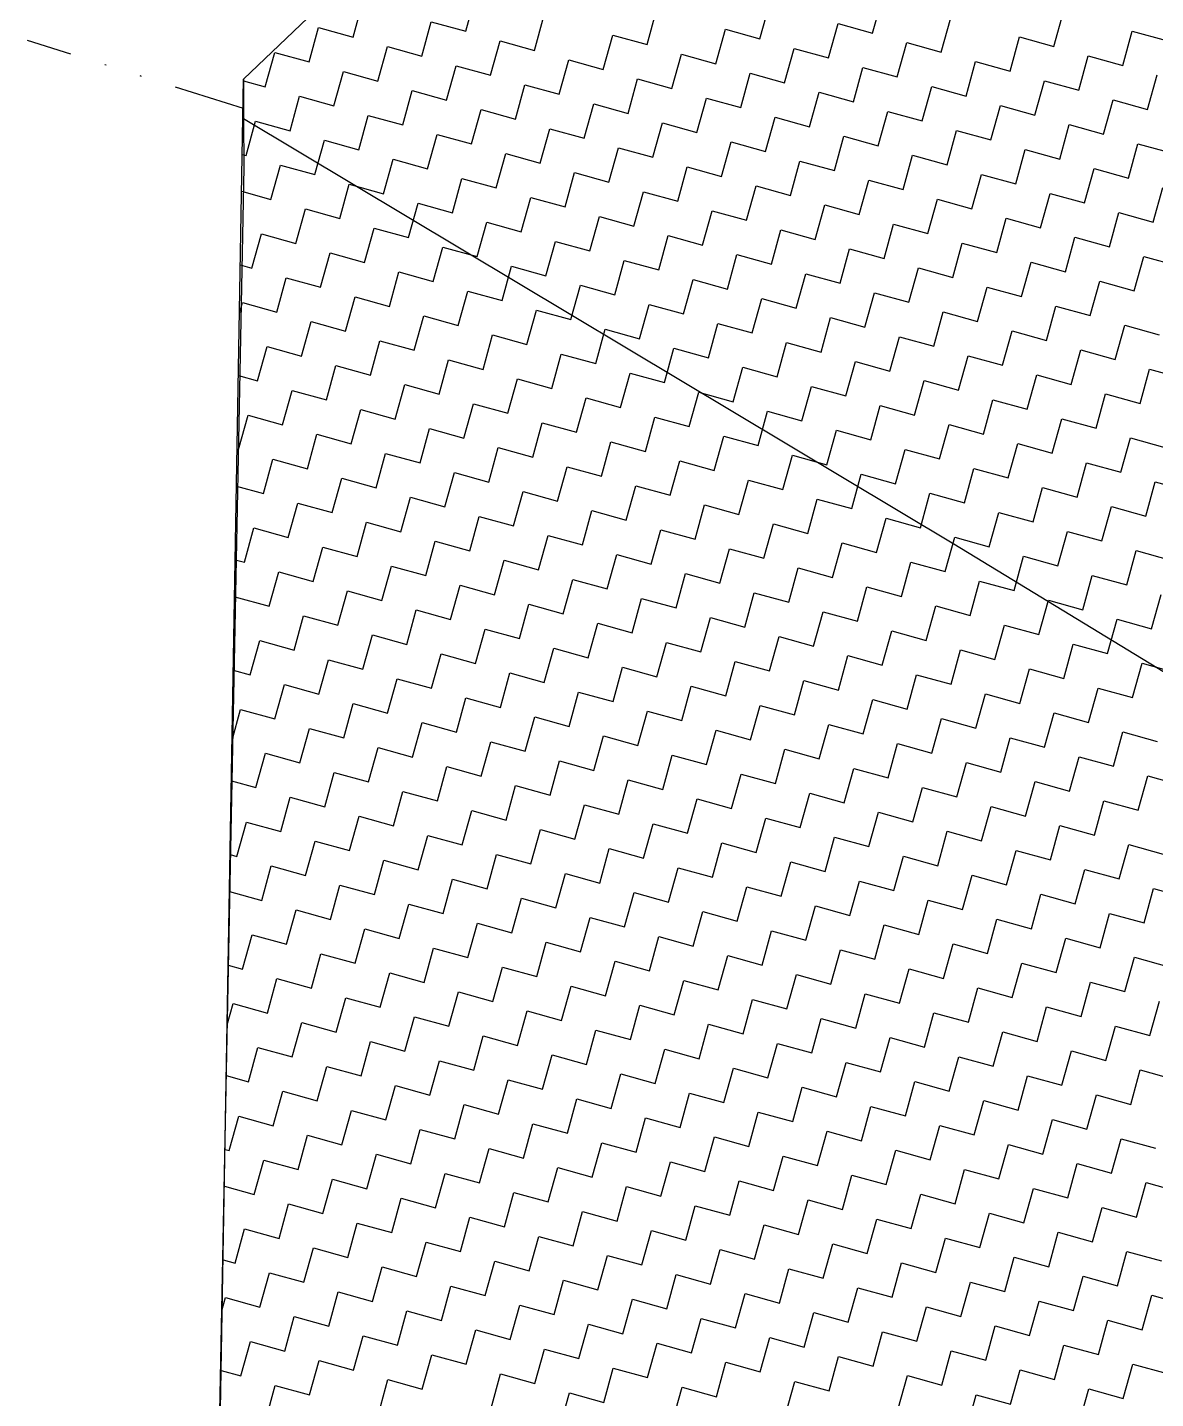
# Model space of a CAD drawing. Header units: metres. Extents: x 291974 to 293244, y 2020596 to 2023640.
# Drawn here: x 292456.3 to 292535.4, y 2022682 to 2022778.2 of the extents above; entities that cross this region are included whole.
import ezdxf

# ---------------------------------------------------------------- set-up
doc = ezdxf.new("R2010")
doc.units = ezdxf.units.M
doc.header["$MEASUREMENT"] = 0
doc.linetypes.add('DIVIDE', pattern=[1.25, 0.5, -0.25, 0, -0.25, 0, -0.25])
for name, color, linetype in [('POLY_HATCH', 12, 'Continuous'), ('POLY_PARCEL', 6, 'Continuous'), ('V_BOUND_LINE', 7, 'Continuous'), ('V_DIVIDE_LINE', 7, 'DIVIDE')]:
    doc.layers.add(name, color=color, linetype=linetype)

msp = doc.modelspace()

# ---------------------------------------------------------------- linework, layer by layer
at = {"layer": 'POLY_HATCH'}
for p, q in [((292471.497, 2022774.546), (292505.149, 2022806.786)), ((292467.554, 2022545.899), (292471.497, 2022774.546))]:
    msp.add_line(p, q, dxfattribs=at)
at = {"layer": 'POLY_HATCH', "linetype": 'Continuous'}
for p, q in [((292479.177, 2022777.505), (292479.845, 2022779.915)), ((292487.077, 2022777.91), (292487.745, 2022780.32)), ((292499.797, 2022776.977), (292500.466, 2022779.388)), ((292507.697, 2022777.382), (292508.366, 2022779.793)), ((292515.597, 2022777.787), (292516.266, 2022780.198)), ((292483.998, 2022776.168), (292484.666, 2022778.578)), ((292484.666, 2022778.578), (292487.077, 2022777.91)), ((292491.898, 2022776.573), (292492.566, 2022778.983)), ((292512.518, 2022776.045), (292513.187, 2022778.456)), ((292513.187, 2022778.456), (292515.597, 2022777.787)), ((292520.418, 2022776.45), (292521.087, 2022778.861)), ((292528.318, 2022776.855), (292528.987, 2022779.265)), ((292476.098, 2022775.763), (292476.766, 2022778.173)), ((292476.766, 2022778.173), (292479.177, 2022777.505)), ((292496.718, 2022775.236), (292497.387, 2022777.646)), ((292497.387, 2022777.646), (292499.797, 2022776.977)), ((292504.618, 2022775.64), (292505.287, 2022778.051)), ((292505.287, 2022778.051), (292507.697, 2022777.382)), ((292525.239, 2022775.113), (292525.908, 2022777.523)), ((292525.908, 2022777.523), (292528.318, 2022776.855)), ((292533.139, 2022775.518), (292533.808, 2022777.928)), ((292533.808, 2022777.928), (292536.218, 2022777.26)), ((292480.919, 2022774.426), (292481.587, 2022776.836)), ((292481.587, 2022776.836), (292483.998, 2022776.168)), ((292488.819, 2022774.831), (292489.487, 2022777.241)), ((292489.487, 2022777.241), (292491.898, 2022776.573)), ((292509.439, 2022774.303), (292510.108, 2022776.714)), ((292510.108, 2022776.714), (292512.518, 2022776.045)), ((292517.339, 2022774.708), (292518.008, 2022777.119)), ((292518.008, 2022777.119), (292520.418, 2022776.45)), ((292473.019, 2022774.021), (292473.687, 2022776.432)), ((292473.687, 2022776.432), (292476.098, 2022775.763)), ((292493.639, 2022773.494), (292494.308, 2022775.904)), ((292494.308, 2022775.904), (292496.718, 2022775.236)), ((292501.539, 2022773.898), (292502.208, 2022776.309)), ((292502.208, 2022776.309), (292504.618, 2022775.64)), ((292522.16, 2022773.371), (292522.829, 2022775.782)), ((292522.829, 2022775.782), (292525.239, 2022775.113)), ((292530.06, 2022773.776), (292530.729, 2022776.186)), ((292530.729, 2022776.186), (292533.139, 2022775.518)), ((292477.84, 2022772.684), (292478.508, 2022775.094)), ((292478.508, 2022775.094), (292480.919, 2022774.426)), ((292485.74, 2022773.089), (292486.408, 2022775.499)), ((292486.408, 2022775.499), (292488.819, 2022774.831)), ((292498.46, 2022772.157), (292499.129, 2022774.567)), ((292499.129, 2022774.567), (292501.539, 2022773.898)), ((292506.36, 2022772.561), (292507.029, 2022774.972)), ((292507.029, 2022774.972), (292509.439, 2022774.303)), ((292514.26, 2022772.966), (292514.929, 2022775.377)), ((292514.929, 2022775.377), (292517.339, 2022774.708)), ((292534.881, 2022772.439), (292535.55, 2022774.849)), ((292471.496, 2022774.443), (292473.019, 2022774.021)), ((292482.661, 2022771.347), (292483.329, 2022773.757)), ((292483.329, 2022773.757), (292485.74, 2022773.089)), ((292490.56, 2022771.752), (292491.229, 2022774.162)), ((292491.229, 2022774.162), (292493.639, 2022773.494)), ((292511.181, 2022771.224), (292511.85, 2022773.635)), ((292511.85, 2022773.635), (292514.26, 2022772.966)), ((292519.081, 2022771.629), (292519.75, 2022774.04)), ((292519.75, 2022774.04), (292522.16, 2022773.371)), ((292526.981, 2022772.034), (292527.65, 2022774.444)), ((292527.65, 2022774.444), (292530.06, 2022773.776)), ((292474.761, 2022770.942), (292475.429, 2022773.353)), ((292475.429, 2022773.353), (292477.84, 2022772.684)), ((292495.381, 2022770.415), (292496.05, 2022772.825)), ((292496.05, 2022772.825), (292498.46, 2022772.157)), ((292503.281, 2022770.819), (292503.95, 2022773.23)), ((292503.95, 2022773.23), (292506.36, 2022772.561)), ((292523.902, 2022770.292), (292524.571, 2022772.703)), ((292524.571, 2022772.703), (292526.981, 2022772.034)), ((292531.802, 2022770.697), (292532.471, 2022773.107)), ((292532.471, 2022773.107), (292534.881, 2022772.439)), ((292479.582, 2022769.605), (292480.25, 2022772.015)), ((292480.25, 2022772.015), (292482.661, 2022771.347)), ((292487.481, 2022770.01), (292488.15, 2022772.42)), ((292488.15, 2022772.42), (292490.56, 2022771.752)), ((292508.102, 2022769.482), (292508.771, 2022771.893)), ((292508.771, 2022771.893), (292511.181, 2022771.224)), ((292516.002, 2022769.887), (292516.671, 2022772.298)), ((292516.671, 2022772.298), (292519.081, 2022771.629)), ((292471.682, 2022769.2), (292472.35, 2022771.611)), ((292472.35, 2022771.611), (292474.761, 2022770.942)), ((292492.302, 2022768.673), (292492.971, 2022771.083)), ((292492.971, 2022771.083), (292495.381, 2022770.415)), ((292500.202, 2022769.078), (292500.871, 2022771.488)), ((292500.871, 2022771.488), (292503.281, 2022770.819)), ((292520.823, 2022768.55), (292521.492, 2022770.961)), ((292521.492, 2022770.961), (292523.902, 2022770.292)), ((292528.723, 2022768.955), (292529.392, 2022771.365)), ((292529.392, 2022771.365), (292531.802, 2022770.697)), ((292476.503, 2022767.863), (292477.171, 2022770.274)), ((292477.171, 2022770.274), (292479.582, 2022769.605)), ((292484.402, 2022768.268), (292485.071, 2022770.678)), ((292485.071, 2022770.678), (292487.481, 2022770.01)), ((292505.023, 2022767.74), (292505.692, 2022770.151)), ((292505.692, 2022770.151), (292508.102, 2022769.482)), ((292512.923, 2022768.145), (292513.592, 2022770.556)), ((292513.592, 2022770.556), (292516.002, 2022769.887)), ((292533.544, 2022767.618), (292534.212, 2022770.028)), ((292534.212, 2022770.028), (292536.623, 2022769.36)), ((292471.407, 2022769.276), (292471.682, 2022769.2)), ((292481.323, 2022766.526), (292481.992, 2022768.936)), ((292481.992, 2022768.936), (292484.402, 2022768.268)), ((292489.223, 2022766.931), (292489.892, 2022769.341)), ((292489.892, 2022769.341), (292492.302, 2022768.673)), ((292497.123, 2022767.336), (292497.792, 2022769.746)), ((292497.792, 2022769.746), (292500.202, 2022769.078)), ((292509.844, 2022766.403), (292510.513, 2022768.814)), ((292510.513, 2022768.814), (292512.923, 2022768.145)), ((292517.744, 2022766.808), (292518.413, 2022769.219)), ((292518.413, 2022769.219), (292520.823, 2022768.55)), ((292525.644, 2022767.213), (292526.313, 2022769.624)), ((292526.313, 2022769.624), (292528.723, 2022768.955)), ((292473.424, 2022766.121), (292474.092, 2022768.532)), ((292474.092, 2022768.532), (292476.503, 2022767.863)), ((292494.044, 2022765.594), (292494.713, 2022768.004)), ((292494.713, 2022768.004), (292497.123, 2022767.336)), ((292501.944, 2022765.999), (292502.613, 2022768.409)), ((292502.613, 2022768.409), (292505.023, 2022767.74)), ((292522.565, 2022765.471), (292523.234, 2022767.882)), ((292523.234, 2022767.882), (292525.644, 2022767.213)), ((292530.465, 2022765.876), (292531.133, 2022768.286)), ((292531.133, 2022768.286), (292533.544, 2022767.618)), ((292478.244, 2022764.784), (292478.913, 2022767.195)), ((292478.913, 2022767.195), (292481.323, 2022766.526)), ((292486.144, 2022765.189), (292486.813, 2022767.599)), ((292486.813, 2022767.599), (292489.223, 2022766.931)), ((292506.765, 2022764.661), (292507.434, 2022767.072)), ((292507.434, 2022767.072), (292509.844, 2022766.403)), ((292514.665, 2022765.066), (292515.334, 2022767.477)), ((292515.334, 2022767.477), (292517.744, 2022766.808)), ((292535.286, 2022764.539), (292535.954, 2022766.949)), ((292471.362, 2022766.693), (292473.424, 2022766.121)), ((292490.965, 2022763.852), (292491.634, 2022766.262)), ((292491.634, 2022766.262), (292494.044, 2022765.594)), ((292498.865, 2022764.257), (292499.534, 2022766.667)), ((292499.534, 2022766.667), (292501.944, 2022765.999)), ((292519.486, 2022763.729), (292520.155, 2022766.14)), ((292520.155, 2022766.14), (292522.565, 2022765.471)), ((292527.386, 2022764.134), (292528.054, 2022766.545)), ((292528.054, 2022766.545), (292530.465, 2022765.876)), ((292475.165, 2022763.042), (292475.834, 2022765.453)), ((292475.834, 2022765.453), (292478.244, 2022764.784)), ((292483.065, 2022763.447), (292483.734, 2022765.857)), ((292483.734, 2022765.857), (292486.144, 2022765.189)), ((292503.686, 2022762.92), (292504.355, 2022765.33)), ((292504.355, 2022765.33), (292506.765, 2022764.661)), ((292511.586, 2022763.324), (292512.255, 2022765.735)), ((292512.255, 2022765.735), (292514.665, 2022765.066)), ((292532.207, 2022762.797), (292532.875, 2022765.207)), ((292532.875, 2022765.207), (292535.286, 2022764.539)), ((292479.986, 2022761.705), (292480.655, 2022764.116)), ((292480.655, 2022764.116), (292483.065, 2022763.447)), ((292487.886, 2022762.11), (292488.555, 2022764.52)), ((292488.555, 2022764.52), (292490.965, 2022763.852)), ((292495.786, 2022762.515), (292496.455, 2022764.925)), ((292496.455, 2022764.925), (292498.865, 2022764.257)), ((292508.507, 2022761.582), (292509.176, 2022763.993)), ((292509.176, 2022763.993), (292511.586, 2022763.324)), ((292516.407, 2022761.987), (292517.076, 2022764.398)), ((292517.076, 2022764.398), (292519.486, 2022763.729)), ((292524.307, 2022762.392), (292524.975, 2022764.803)), ((292524.975, 2022764.803), (292527.386, 2022764.134)), ((292472.086, 2022761.3), (292472.755, 2022763.711)), ((292472.755, 2022763.711), (292475.165, 2022763.042)), ((292492.707, 2022760.773), (292493.376, 2022763.183)), ((292493.376, 2022763.183), (292495.786, 2022762.515)), ((292500.607, 2022761.178), (292501.276, 2022763.588)), ((292501.276, 2022763.588), (292503.686, 2022762.92)), ((292521.228, 2022760.65), (292521.896, 2022763.061)), ((292521.896, 2022763.061), (292524.307, 2022762.392)), ((292529.128, 2022761.055), (292529.796, 2022763.466)), ((292529.796, 2022763.466), (292532.207, 2022762.797)), ((292476.907, 2022759.963), (292477.576, 2022762.374)), ((292477.576, 2022762.374), (292479.986, 2022761.705)), ((292484.807, 2022760.368), (292485.476, 2022762.778)), ((292485.476, 2022762.778), (292487.886, 2022762.11)), ((292505.428, 2022759.841), (292506.097, 2022762.251)), ((292506.097, 2022762.251), (292508.507, 2022761.582)), ((292513.328, 2022760.245), (292513.997, 2022762.656)), ((292513.997, 2022762.656), (292516.407, 2022761.987)), ((292533.949, 2022759.718), (292534.617, 2022762.128)), ((292534.617, 2022762.128), (292537.028, 2022761.46)), ((292471.273, 2022761.526), (292472.086, 2022761.3)), ((292489.628, 2022759.031), (292490.297, 2022761.441)), ((292490.297, 2022761.441), (292492.707, 2022760.773)), ((292497.528, 2022759.436), (292498.197, 2022761.846)), ((292498.197, 2022761.846), (292500.607, 2022761.178)), ((292518.149, 2022758.908), (292518.817, 2022761.319)), ((292518.817, 2022761.319), (292521.228, 2022760.65)), ((292526.049, 2022759.313), (292526.717, 2022761.724)), ((292526.717, 2022761.724), (292529.128, 2022761.055)), ((292473.828, 2022758.221), (292474.497, 2022760.632)), ((292474.497, 2022760.632), (292476.907, 2022759.963)), ((292481.728, 2022758.626), (292482.397, 2022761.037)), ((292482.397, 2022761.037), (292484.807, 2022760.368)), ((292502.349, 2022758.099), (292503.018, 2022760.509)), ((292503.018, 2022760.509), (292505.428, 2022759.841)), ((292510.249, 2022758.503), (292510.918, 2022760.914)), ((292510.918, 2022760.914), (292513.328, 2022760.245)), ((292530.87, 2022757.976), (292531.538, 2022760.387)), ((292531.538, 2022760.387), (292533.949, 2022759.718)), ((292478.649, 2022756.884), (292479.318, 2022759.295)), ((292479.318, 2022759.295), (292481.728, 2022758.626)), ((292486.549, 2022757.289), (292487.218, 2022759.699)), ((292487.218, 2022759.699), (292489.628, 2022759.031)), ((292494.449, 2022757.694), (292495.118, 2022760.104)), ((292495.118, 2022760.104), (292497.528, 2022759.436)), ((292515.07, 2022757.166), (292515.738, 2022759.577)), ((292515.738, 2022759.577), (292518.149, 2022758.908)), ((292522.97, 2022757.571), (292523.638, 2022759.982)), ((292523.638, 2022759.982), (292526.049, 2022759.313)), ((292471.215, 2022758.157), (292471.418, 2022758.89)), ((292471.418, 2022758.89), (292473.828, 2022758.221)), ((292491.37, 2022755.952), (292492.039, 2022758.362)), ((292492.039, 2022758.362), (292494.449, 2022757.694)), ((292499.27, 2022756.357), (292499.939, 2022758.767)), ((292499.939, 2022758.767), (292502.349, 2022758.099)), ((292507.17, 2022756.762), (292507.839, 2022759.172)), ((292507.839, 2022759.172), (292510.249, 2022758.503)), ((292519.891, 2022755.829), (292520.559, 2022758.24)), ((292520.559, 2022758.24), (292522.97, 2022757.571)), ((292527.791, 2022756.234), (292528.459, 2022758.645)), ((292528.459, 2022758.645), (292530.87, 2022757.976)), ((292475.57, 2022755.142), (292476.239, 2022757.553)), ((292476.239, 2022757.553), (292478.649, 2022756.884)), ((292483.47, 2022755.547), (292484.139, 2022757.958)), ((292484.139, 2022757.958), (292486.549, 2022757.289)), ((292504.091, 2022755.02), (292504.76, 2022757.43)), ((292504.76, 2022757.43), (292507.17, 2022756.762)), ((292511.991, 2022755.424), (292512.659, 2022757.835)), ((292512.659, 2022757.835), (292515.07, 2022757.166)), ((292532.612, 2022754.897), (292533.28, 2022757.308)), ((292533.28, 2022757.308), (292535.691, 2022756.639)), ((292488.291, 2022754.21), (292488.96, 2022756.62)), ((292488.96, 2022756.62), (292491.37, 2022755.952)), ((292496.191, 2022754.615), (292496.86, 2022757.025)), ((292496.86, 2022757.025), (292499.27, 2022756.357)), ((292516.812, 2022754.087), (292517.48, 2022756.498)), ((292517.48, 2022756.498), (292519.891, 2022755.829)), ((292524.712, 2022754.492), (292525.38, 2022756.903)), ((292525.38, 2022756.903), (292527.791, 2022756.234)), ((292472.491, 2022753.4), (292473.16, 2022755.811)), ((292473.16, 2022755.811), (292475.57, 2022755.142)), ((292480.391, 2022753.805), (292481.06, 2022756.216)), ((292481.06, 2022756.216), (292483.47, 2022755.547)), ((292501.012, 2022753.278), (292501.681, 2022755.688)), ((292501.681, 2022755.688), (292504.091, 2022755.02)), ((292508.912, 2022753.683), (292509.58, 2022756.093)), ((292509.58, 2022756.093), (292511.991, 2022755.424)), ((292529.533, 2022753.155), (292530.201, 2022755.566)), ((292530.201, 2022755.566), (292532.612, 2022754.897)), ((292477.312, 2022752.063), (292477.981, 2022754.474)), ((292477.981, 2022754.474), (292480.391, 2022753.805)), ((292485.212, 2022752.468), (292485.881, 2022754.879)), ((292485.881, 2022754.879), (292488.291, 2022754.21)), ((292493.112, 2022752.873), (292493.781, 2022755.283)), ((292493.781, 2022755.283), (292496.191, 2022754.615)), ((292513.733, 2022752.345), (292514.401, 2022754.756)), ((292514.401, 2022754.756), (292516.812, 2022754.087)), ((292521.633, 2022752.75), (292522.301, 2022755.161)), ((292522.301, 2022755.161), (292524.712, 2022754.492)), ((292471.139, 2022753.775), (292472.491, 2022753.4)), ((292490.033, 2022751.131), (292490.702, 2022753.541)), ((292490.702, 2022753.541), (292493.112, 2022752.873)), ((292497.933, 2022751.536), (292498.602, 2022753.946)), ((292498.602, 2022753.946), (292501.012, 2022753.278)), ((292505.833, 2022751.941), (292506.501, 2022754.351)), ((292506.501, 2022754.351), (292508.912, 2022753.683)), ((292518.554, 2022751.008), (292519.222, 2022753.419)), ((292519.222, 2022753.419), (292521.633, 2022752.75)), ((292526.454, 2022751.413), (292527.122, 2022753.824)), ((292527.122, 2022753.824), (292529.533, 2022753.155)), ((292534.354, 2022751.818), (292535.022, 2022754.229)), ((292535.022, 2022754.229), (292537.433, 2022753.56)), ((292474.233, 2022750.321), (292474.902, 2022752.732)), ((292474.902, 2022752.732), (292477.312, 2022752.063)), ((292482.133, 2022750.726), (292482.802, 2022753.137)), ((292482.802, 2022753.137), (292485.212, 2022752.468)), ((292502.754, 2022750.199), (292503.422, 2022752.609)), ((292503.422, 2022752.609), (292505.833, 2022751.941)), ((292510.654, 2022750.604), (292511.322, 2022753.014)), ((292511.322, 2022753.014), (292513.733, 2022752.345)), ((292531.275, 2022750.076), (292531.943, 2022752.487)), ((292531.943, 2022752.487), (292534.354, 2022751.818)), ((292486.954, 2022749.389), (292487.623, 2022751.8)), ((292487.623, 2022751.8), (292490.033, 2022751.131)), ((292494.854, 2022749.794), (292495.523, 2022752.204)), ((292495.523, 2022752.204), (292497.933, 2022751.536)), ((292515.475, 2022749.266), (292516.143, 2022751.677)), ((292516.143, 2022751.677), (292518.554, 2022751.008)), ((292523.375, 2022749.671), (292524.043, 2022752.082)), ((292524.043, 2022752.082), (292526.454, 2022751.413)), ((292471.154, 2022748.579), (292471.823, 2022750.99)), ((292471.823, 2022750.99), (292474.233, 2022750.321)), ((292479.054, 2022748.984), (292479.723, 2022751.395)), ((292479.723, 2022751.395), (292482.133, 2022750.726)), ((292499.675, 2022748.457), (292500.343, 2022750.867)), ((292500.343, 2022750.867), (292502.754, 2022750.199)), ((292507.575, 2022748.862), (292508.243, 2022751.272)), ((292508.243, 2022751.272), (292510.654, 2022750.604)), ((292528.196, 2022748.334), (292528.864, 2022750.745)), ((292528.864, 2022750.745), (292531.275, 2022750.076)), ((292475.975, 2022747.242), (292476.644, 2022749.653)), ((292476.644, 2022749.653), (292479.054, 2022748.984)), ((292483.875, 2022747.647), (292484.544, 2022750.058)), ((292484.544, 2022750.058), (292486.954, 2022749.389)), ((292491.775, 2022748.052), (292492.444, 2022750.462)), ((292492.444, 2022750.462), (292494.854, 2022749.794)), ((292512.396, 2022747.525), (292513.064, 2022749.935)), ((292513.064, 2022749.935), (292515.475, 2022749.266)), ((292520.296, 2022747.929), (292520.964, 2022750.34)), ((292520.964, 2022750.34), (292523.375, 2022749.671)), ((292471.05, 2022748.608), (292471.154, 2022748.579)), ((292488.696, 2022746.31), (292489.365, 2022748.721)), ((292489.365, 2022748.721), (292491.775, 2022748.052)), ((292496.596, 2022746.715), (292497.264, 2022749.125)), ((292497.264, 2022749.125), (292499.675, 2022748.457)), ((292504.496, 2022747.12), (292505.164, 2022749.53)), ((292505.164, 2022749.53), (292507.575, 2022748.862)), ((292525.117, 2022746.592), (292525.785, 2022749.003)), ((292525.785, 2022749.003), (292528.196, 2022748.334)), ((292533.016, 2022746.997), (292533.685, 2022749.408)), ((292533.685, 2022749.408), (292536.095, 2022748.739)), ((292472.896, 2022745.5), (292473.565, 2022747.911)), ((292473.565, 2022747.911), (292475.975, 2022747.242)), ((292480.796, 2022745.905), (292481.465, 2022748.316)), ((292481.465, 2022748.316), (292483.875, 2022747.647)), ((292501.417, 2022745.378), (292502.085, 2022747.788)), ((292502.085, 2022747.788), (292504.496, 2022747.12)), ((292509.317, 2022745.783), (292509.985, 2022748.193)), ((292509.985, 2022748.193), (292512.396, 2022747.525)), ((292517.217, 2022746.187), (292517.885, 2022748.598)), ((292517.885, 2022748.598), (292520.296, 2022747.929)), ((292529.937, 2022745.255), (292530.606, 2022747.666)), ((292530.606, 2022747.666), (292533.016, 2022746.997)), ((292485.617, 2022744.568), (292486.286, 2022746.979)), ((292486.286, 2022746.979), (292488.696, 2022746.31)), ((292493.517, 2022744.973), (292494.185, 2022747.383)), ((292494.185, 2022747.383), (292496.596, 2022746.715)), ((292514.138, 2022744.446), (292514.806, 2022746.856)), ((292514.806, 2022746.856), (292517.217, 2022746.187)), ((292522.038, 2022744.85), (292522.706, 2022747.261)), ((292522.706, 2022747.261), (292525.117, 2022746.592)), ((292471.005, 2022746.025), (292472.896, 2022745.5)), ((292477.717, 2022744.163), (292478.386, 2022746.574)), ((292478.386, 2022746.574), (292480.796, 2022745.905)), ((292498.338, 2022743.636), (292499.006, 2022746.046)), ((292499.006, 2022746.046), (292501.417, 2022745.378)), ((292506.238, 2022744.041), (292506.906, 2022746.451)), ((292506.906, 2022746.451), (292509.317, 2022745.783)), ((292526.858, 2022743.513), (292527.527, 2022745.924)), ((292527.527, 2022745.924), (292529.937, 2022745.255)), ((292534.758, 2022743.918), (292535.427, 2022746.329)), ((292535.427, 2022746.329), (292537.837, 2022745.66)), ((292474.638, 2022742.421), (292475.307, 2022744.832)), ((292475.307, 2022744.832), (292477.717, 2022744.163)), ((292482.538, 2022742.826), (292483.207, 2022745.237)), ((292483.207, 2022745.237), (292485.617, 2022744.568)), ((292490.438, 2022743.231), (292491.106, 2022745.642)), ((292491.106, 2022745.642), (292493.517, 2022744.973)), ((292511.059, 2022742.704), (292511.727, 2022745.114)), ((292511.727, 2022745.114), (292514.138, 2022744.446)), ((292518.959, 2022743.108), (292519.627, 2022745.519)), ((292519.627, 2022745.519), (292522.038, 2022744.85)), ((292487.359, 2022741.489), (292488.027, 2022743.9)), ((292488.027, 2022743.9), (292490.438, 2022743.231)), ((292495.259, 2022741.894), (292495.927, 2022744.304)), ((292495.927, 2022744.304), (292498.338, 2022743.636)), ((292503.159, 2022742.299), (292503.827, 2022744.709)), ((292503.827, 2022744.709), (292506.238, 2022744.041)), ((292523.779, 2022741.771), (292524.448, 2022744.182)), ((292524.448, 2022744.182), (292526.858, 2022743.513)), ((292531.679, 2022742.176), (292532.348, 2022744.587)), ((292532.348, 2022744.587), (292534.758, 2022743.918)), ((292471.559, 2022740.679), (292472.228, 2022743.09)), ((292472.228, 2022743.09), (292474.638, 2022742.421)), ((292479.459, 2022741.084), (292480.128, 2022743.495)), ((292480.128, 2022743.495), (292482.538, 2022742.826)), ((292500.08, 2022740.557), (292500.748, 2022742.967)), ((292500.748, 2022742.967), (292503.159, 2022742.299)), ((292507.98, 2022740.962), (292508.648, 2022743.372)), ((292508.648, 2022743.372), (292511.059, 2022742.704)), ((292515.88, 2022741.367), (292516.548, 2022743.777)), ((292516.548, 2022743.777), (292518.959, 2022743.108)), ((292528.6, 2022740.434), (292529.269, 2022742.845)), ((292529.269, 2022742.845), (292531.679, 2022742.176)), ((292484.28, 2022739.747), (292484.948, 2022742.158)), ((292484.948, 2022742.158), (292487.359, 2022741.489)), ((292492.18, 2022740.152), (292492.848, 2022742.563)), ((292492.848, 2022742.563), (292495.259, 2022741.894)), ((292512.801, 2022739.625), (292513.469, 2022742.035)), ((292513.469, 2022742.035), (292515.88, 2022741.367)), ((292520.7, 2022740.029), (292521.369, 2022742.44)), ((292521.369, 2022742.44), (292523.779, 2022741.771)), ((292476.38, 2022739.342), (292477.049, 2022741.753)), ((292477.049, 2022741.753), (292479.459, 2022741.084)), ((292497.001, 2022738.815), (292497.669, 2022741.225)), ((292497.669, 2022741.225), (292500.08, 2022740.557)), ((292504.901, 2022739.22), (292505.569, 2022741.63)), ((292505.569, 2022741.63), (292507.98, 2022740.962)), ((292525.521, 2022738.692), (292526.19, 2022741.103)), ((292526.19, 2022741.103), (292528.6, 2022740.434)), ((292533.421, 2022739.097), (292534.09, 2022741.508)), ((292534.09, 2022741.508), (292536.5, 2022740.839)), ((292470.916, 2022740.858), (292471.559, 2022740.679)), ((292473.301, 2022737.6), (292473.97, 2022740.011)), ((292473.97, 2022740.011), (292476.38, 2022739.342)), ((292481.201, 2022738.005), (292481.869, 2022740.416)), ((292481.869, 2022740.416), (292484.28, 2022739.747)), ((292489.101, 2022738.41), (292489.769, 2022740.821)), ((292489.769, 2022740.821), (292492.18, 2022740.152)), ((292509.722, 2022737.883), (292510.39, 2022740.293)), ((292510.39, 2022740.293), (292512.801, 2022739.625)), ((292517.621, 2022738.288), (292518.29, 2022740.698)), ((292518.29, 2022740.698), (292520.7, 2022740.029)), ((292486.022, 2022736.668), (292486.69, 2022739.079)), ((292486.69, 2022739.079), (292489.101, 2022738.41)), ((292493.922, 2022737.073), (292494.59, 2022739.484)), ((292494.59, 2022739.484), (292497.001, 2022738.815)), ((292501.822, 2022737.478), (292502.49, 2022739.888)), ((292502.49, 2022739.888), (292504.901, 2022739.22)), ((292522.442, 2022736.95), (292523.111, 2022739.361)), ((292523.111, 2022739.361), (292525.521, 2022738.692)), ((292530.342, 2022737.355), (292531.011, 2022739.766)), ((292531.011, 2022739.766), (292533.421, 2022739.097)), ((292470.87, 2022738.197), (292470.891, 2022738.269)), ((292470.891, 2022738.269), (292473.301, 2022737.6)), ((292478.122, 2022736.263), (292478.79, 2022738.674)), ((292478.79, 2022738.674), (292481.201, 2022738.005)), ((292498.743, 2022735.736), (292499.411, 2022738.146)), ((292499.411, 2022738.146), (292501.822, 2022737.478)), ((292506.643, 2022736.141), (292507.311, 2022738.551)), ((292507.311, 2022738.551), (292509.722, 2022737.883)), ((292514.542, 2022736.546), (292515.211, 2022738.956)), ((292515.211, 2022738.956), (292517.621, 2022738.288)), ((292535.163, 2022736.018), (292535.832, 2022738.429)), ((292482.943, 2022734.926), (292483.611, 2022737.337)), ((292483.611, 2022737.337), (292486.022, 2022736.668)), ((292490.843, 2022735.331), (292491.511, 2022737.742)), ((292491.511, 2022737.742), (292493.922, 2022737.073)), ((292511.463, 2022734.804), (292512.132, 2022737.214)), ((292512.132, 2022737.214), (292514.542, 2022736.546)), ((292519.363, 2022735.209), (292520.032, 2022737.619)), ((292520.032, 2022737.619), (292522.442, 2022736.95)), ((292527.263, 2022735.613), (292527.932, 2022738.024)), ((292527.932, 2022738.024), (292530.342, 2022737.355)), ((292475.043, 2022734.521), (292475.711, 2022736.932)), ((292475.711, 2022736.932), (292478.122, 2022736.263)), ((292495.664, 2022733.994), (292496.332, 2022736.405)), ((292496.332, 2022736.405), (292498.743, 2022735.736)), ((292503.564, 2022734.399), (292504.232, 2022736.809)), ((292504.232, 2022736.809), (292506.643, 2022736.141)), ((292524.184, 2022733.871), (292524.853, 2022736.282)), ((292524.853, 2022736.282), (292527.263, 2022735.613)), ((292532.084, 2022734.276), (292532.753, 2022736.687)), ((292532.753, 2022736.687), (292535.163, 2022736.018)), ((292471.964, 2022732.78), (292472.632, 2022735.19)), ((292472.632, 2022735.19), (292475.043, 2022734.521)), ((292479.864, 2022733.184), (292480.532, 2022735.595)), ((292480.532, 2022735.595), (292482.943, 2022734.926)), ((292487.764, 2022733.589), (292488.432, 2022736)), ((292488.432, 2022736), (292490.843, 2022735.331)), ((292508.384, 2022733.062), (292509.053, 2022735.472)), ((292509.053, 2022735.472), (292511.463, 2022734.804)), ((292516.284, 2022733.467), (292516.953, 2022735.877)), ((292516.953, 2022735.877), (292519.363, 2022735.209)), ((292484.685, 2022731.847), (292485.353, 2022734.258)), ((292485.353, 2022734.258), (292487.764, 2022733.589)), ((292492.585, 2022732.252), (292493.253, 2022734.663)), ((292493.253, 2022734.663), (292495.664, 2022733.994)), ((292500.485, 2022732.657), (292501.153, 2022735.067)), ((292501.153, 2022735.067), (292503.564, 2022734.399)), ((292521.105, 2022732.13), (292521.774, 2022734.54)), ((292521.774, 2022734.54), (292524.184, 2022733.871)), ((292529.005, 2022732.534), (292529.674, 2022734.945)), ((292529.674, 2022734.945), (292532.084, 2022734.276)), ((292476.785, 2022731.442), (292477.453, 2022733.853)), ((292477.453, 2022733.853), (292479.864, 2022733.184)), ((292497.406, 2022730.915), (292498.074, 2022733.326)), ((292498.074, 2022733.326), (292500.485, 2022732.657)), ((292505.305, 2022731.32), (292505.974, 2022733.73)), ((292505.974, 2022733.73), (292508.384, 2022733.062)), ((292513.205, 2022731.725), (292513.874, 2022734.135)), ((292513.874, 2022734.135), (292516.284, 2022733.467)), ((292533.826, 2022731.197), (292534.495, 2022733.608)), ((292534.495, 2022733.608), (292536.905, 2022732.939)), ((292470.783, 2022733.107), (292471.964, 2022732.78)), ((292481.606, 2022730.105), (292482.274, 2022732.516)), ((292482.274, 2022732.516), (292484.685, 2022731.847)), ((292489.506, 2022730.51), (292490.174, 2022732.921)), ((292490.174, 2022732.921), (292492.585, 2022732.252)), ((292510.126, 2022729.983), (292510.795, 2022732.393)), ((292510.795, 2022732.393), (292513.205, 2022731.725)), ((292518.026, 2022730.388), (292518.695, 2022732.798)), ((292518.695, 2022732.798), (292521.105, 2022732.13)), ((292525.926, 2022730.792), (292526.595, 2022733.203)), ((292526.595, 2022733.203), (292529.005, 2022732.534)), ((292473.706, 2022729.701), (292474.374, 2022732.111)), ((292474.374, 2022732.111), (292476.785, 2022731.442)), ((292494.327, 2022729.173), (292494.995, 2022731.584)), ((292494.995, 2022731.584), (292497.406, 2022730.915)), ((292502.226, 2022729.578), (292502.895, 2022731.988)), ((292502.895, 2022731.988), (292505.305, 2022731.32)), ((292522.847, 2022729.051), (292523.516, 2022731.461)), ((292523.516, 2022731.461), (292525.926, 2022730.792)), ((292530.747, 2022729.455), (292531.416, 2022731.866)), ((292531.416, 2022731.866), (292533.826, 2022731.197)), ((292470.698, 2022728.216), (292471.295, 2022730.369)), ((292471.295, 2022730.369), (292473.706, 2022729.701)), ((292478.527, 2022728.363), (292479.195, 2022730.774)), ((292479.195, 2022730.774), (292481.606, 2022730.105)), ((292486.427, 2022728.768), (292487.095, 2022731.179)), ((292487.095, 2022731.179), (292489.506, 2022730.51)), ((292507.047, 2022728.241), (292507.716, 2022730.651)), ((292507.716, 2022730.651), (292510.126, 2022729.983)), ((292514.947, 2022728.646), (292515.616, 2022731.056)), ((292515.616, 2022731.056), (292518.026, 2022730.388)), ((292483.348, 2022727.026), (292484.016, 2022729.437)), ((292484.016, 2022729.437), (292486.427, 2022728.768)), ((292491.248, 2022727.431), (292491.916, 2022729.842)), ((292491.916, 2022729.842), (292494.327, 2022729.173)), ((292499.147, 2022727.836), (292499.816, 2022730.247)), ((292499.816, 2022730.247), (292502.226, 2022729.578)), ((292519.768, 2022727.309), (292520.437, 2022729.719)), ((292520.437, 2022729.719), (292522.847, 2022729.051)), ((292527.668, 2022727.713), (292528.337, 2022730.124)), ((292528.337, 2022730.124), (292530.747, 2022729.455)), ((292475.448, 2022726.622), (292476.116, 2022729.032)), ((292476.116, 2022729.032), (292478.527, 2022728.363)), ((292496.068, 2022726.094), (292496.737, 2022728.505)), ((292496.737, 2022728.505), (292499.147, 2022727.836)), ((292503.968, 2022726.499), (292504.637, 2022728.909)), ((292504.637, 2022728.909), (292507.047, 2022728.241)), ((292511.868, 2022726.904), (292512.537, 2022729.314)), ((292512.537, 2022729.314), (292514.947, 2022728.646)), ((292532.489, 2022726.376), (292533.158, 2022728.787)), ((292533.158, 2022728.787), (292535.568, 2022728.118)), ((292480.269, 2022725.284), (292480.937, 2022727.695)), ((292480.937, 2022727.695), (292483.348, 2022727.026)), ((292488.169, 2022725.689), (292488.837, 2022728.1)), ((292488.837, 2022728.1), (292491.248, 2022727.431)), ((292508.789, 2022725.162), (292509.458, 2022727.572)), ((292509.458, 2022727.572), (292511.868, 2022726.904)), ((292516.689, 2022725.567), (292517.358, 2022727.977)), ((292517.358, 2022727.977), (292519.768, 2022727.309)), ((292524.589, 2022725.972), (292525.258, 2022728.382)), ((292525.258, 2022728.382), (292527.668, 2022727.713)), ((292472.369, 2022724.88), (292473.037, 2022727.29)), ((292473.037, 2022727.29), (292475.448, 2022726.622)), ((292492.989, 2022724.352), (292493.658, 2022726.763)), ((292493.658, 2022726.763), (292496.068, 2022726.094)), ((292500.889, 2022724.757), (292501.558, 2022727.168)), ((292501.558, 2022727.168), (292503.968, 2022726.499)), ((292521.51, 2022724.23), (292522.179, 2022726.64)), ((292522.179, 2022726.64), (292524.589, 2022725.972)), ((292529.41, 2022724.634), (292530.079, 2022727.045)), ((292530.079, 2022727.045), (292532.489, 2022726.376)), ((292477.19, 2022723.543), (292477.858, 2022725.953)), ((292477.858, 2022725.953), (292480.269, 2022725.284)), ((292485.09, 2022723.947), (292485.758, 2022726.358)), ((292485.758, 2022726.358), (292488.169, 2022725.689)), ((292505.71, 2022723.42), (292506.379, 2022725.83)), ((292506.379, 2022725.83), (292508.789, 2022725.162)), ((292513.61, 2022723.825), (292514.279, 2022726.235)), ((292514.279, 2022726.235), (292516.689, 2022725.567)), ((292534.231, 2022723.297), (292534.9, 2022725.708)), ((292534.9, 2022725.708), (292537.31, 2022725.039)), ((292470.649, 2022725.357), (292472.369, 2022724.88)), ((292482.011, 2022722.205), (292482.679, 2022724.616)), ((292482.679, 2022724.616), (292485.09, 2022723.947)), ((292489.91, 2022722.61), (292490.579, 2022725.021)), ((292490.579, 2022725.021), (292492.989, 2022724.352)), ((292497.81, 2022723.015), (292498.479, 2022725.426)), ((292498.479, 2022725.426), (292500.889, 2022724.757)), ((292518.431, 2022722.488), (292519.1, 2022724.898)), ((292519.1, 2022724.898), (292521.51, 2022724.23)), ((292526.331, 2022722.893), (292527, 2022725.303)), ((292527, 2022725.303), (292529.41, 2022724.634)), ((292474.111, 2022721.801), (292474.779, 2022724.211)), ((292474.779, 2022724.211), (292477.19, 2022723.543)), ((292494.731, 2022721.273), (292495.4, 2022723.684)), ((292495.4, 2022723.684), (292497.81, 2022723.015)), ((292502.631, 2022721.678), (292503.3, 2022724.089)), ((292503.3, 2022724.089), (292505.71, 2022723.42)), ((292510.531, 2022722.083), (292511.2, 2022724.493)), ((292511.2, 2022724.493), (292513.61, 2022723.825)), ((292531.152, 2022721.555), (292531.821, 2022723.966)), ((292531.821, 2022723.966), (292534.231, 2022723.297)), ((292478.932, 2022720.464), (292479.6, 2022722.874)), ((292479.6, 2022722.874), (292482.011, 2022722.205)), ((292486.831, 2022720.868), (292487.5, 2022723.279)), ((292487.5, 2022723.279), (292489.91, 2022722.61)), ((292507.452, 2022720.341), (292508.121, 2022722.751)), ((292508.121, 2022722.751), (292510.531, 2022722.083)), ((292515.352, 2022720.746), (292516.021, 2022723.156)), ((292516.021, 2022723.156), (292518.431, 2022722.488)), ((292523.252, 2022721.151), (292523.921, 2022723.561)), ((292523.921, 2022723.561), (292526.331, 2022722.893)), ((292471.032, 2022720.059), (292471.7, 2022722.469)), ((292471.7, 2022722.469), (292474.111, 2022721.801)), ((292491.652, 2022719.531), (292492.321, 2022721.942)), ((292492.321, 2022721.942), (292494.731, 2022721.273)), ((292499.552, 2022719.936), (292500.221, 2022722.347)), ((292500.221, 2022722.347), (292502.631, 2022721.678)), ((292520.173, 2022719.409), (292520.842, 2022721.819)), ((292520.842, 2022721.819), (292523.252, 2022721.151)), ((292528.073, 2022719.814), (292528.742, 2022722.224)), ((292528.742, 2022722.224), (292531.152, 2022721.555)), ((292475.853, 2022718.722), (292476.521, 2022721.132)), ((292476.521, 2022721.132), (292478.932, 2022720.464)), ((292483.752, 2022719.126), (292484.421, 2022721.537)), ((292484.421, 2022721.537), (292486.831, 2022720.868)), ((292504.373, 2022718.599), (292505.042, 2022721.01)), ((292505.042, 2022721.01), (292507.452, 2022720.341)), ((292512.273, 2022719.004), (292512.942, 2022721.414)), ((292512.942, 2022721.414), (292515.352, 2022720.746)), ((292532.894, 2022718.476), (292533.562, 2022720.887)), ((292533.562, 2022720.887), (292535.973, 2022720.218)), ((292470.56, 2022720.19), (292471.032, 2022720.059)), ((292480.673, 2022717.385), (292481.342, 2022719.795)), ((292481.342, 2022719.795), (292483.752, 2022719.126)), ((292488.573, 2022717.789), (292489.242, 2022720.2)), ((292489.242, 2022720.2), (292491.652, 2022719.531)), ((292496.473, 2022718.194), (292497.142, 2022720.605)), ((292497.142, 2022720.605), (292499.552, 2022719.936)), ((292517.094, 2022717.667), (292517.763, 2022720.077)), ((292517.763, 2022720.077), (292520.173, 2022719.409)), ((292524.994, 2022718.072), (292525.663, 2022720.482)), ((292525.663, 2022720.482), (292528.073, 2022719.814)), ((292472.774, 2022716.98), (292473.442, 2022719.39)), ((292473.442, 2022719.39), (292475.853, 2022718.722)), ((292493.394, 2022716.452), (292494.063, 2022718.863)), ((292494.063, 2022718.863), (292496.473, 2022718.194)), ((292501.294, 2022716.857), (292501.963, 2022719.268)), ((292501.963, 2022719.268), (292504.373, 2022718.599)), ((292509.194, 2022717.262), (292509.863, 2022719.672)), ((292509.863, 2022719.672), (292512.273, 2022719.004)), ((292529.815, 2022716.735), (292530.483, 2022719.145)), ((292530.483, 2022719.145), (292532.894, 2022718.476)), ((292477.594, 2022715.643), (292478.263, 2022718.053)), ((292478.263, 2022718.053), (292480.673, 2022717.385)), ((292485.494, 2022716.047), (292486.163, 2022718.458)), ((292486.163, 2022718.458), (292488.573, 2022717.789)), ((292506.115, 2022715.52), (292506.784, 2022717.931)), ((292506.784, 2022717.931), (292509.194, 2022717.262)), ((292514.015, 2022715.925), (292514.684, 2022718.335)), ((292514.684, 2022718.335), (292517.094, 2022717.667)), ((292521.915, 2022716.33), (292522.584, 2022718.74)), ((292522.584, 2022718.74), (292524.994, 2022718.072)), ((292470.515, 2022717.606), (292472.774, 2022716.98)), ((292490.315, 2022714.71), (292490.984, 2022717.121)), ((292490.984, 2022717.121), (292493.394, 2022716.452)), ((292498.215, 2022715.115), (292498.884, 2022717.526)), ((292498.884, 2022717.526), (292501.294, 2022716.857)), ((292518.836, 2022714.588), (292519.505, 2022716.998)), ((292519.505, 2022716.998), (292521.915, 2022716.33)), ((292526.736, 2022714.993), (292527.404, 2022717.403)), ((292527.404, 2022717.403), (292529.815, 2022716.735)), ((292534.636, 2022715.397), (292535.304, 2022717.808)), ((292535.304, 2022717.808), (292537.715, 2022717.139)), ((292474.515, 2022713.901), (292475.184, 2022716.311)), ((292475.184, 2022716.311), (292477.594, 2022715.643)), ((292482.415, 2022714.306), (292483.084, 2022716.716)), ((292483.084, 2022716.716), (292485.494, 2022716.047)), ((292503.036, 2022713.778), (292503.705, 2022716.189)), ((292503.705, 2022716.189), (292506.115, 2022715.52)), ((292510.936, 2022714.183), (292511.605, 2022716.593)), ((292511.605, 2022716.593), (292514.015, 2022715.925)), ((292531.557, 2022713.656), (292532.225, 2022716.066)), ((292532.225, 2022716.066), (292534.636, 2022715.397)), ((292479.336, 2022712.564), (292480.005, 2022714.974)), ((292480.005, 2022714.974), (292482.415, 2022714.306)), ((292487.236, 2022712.968), (292487.905, 2022715.379)), ((292487.905, 2022715.379), (292490.315, 2022714.71)), ((292495.136, 2022713.373), (292495.805, 2022715.784)), ((292495.805, 2022715.784), (292498.215, 2022715.115)), ((292515.757, 2022712.846), (292516.426, 2022715.256)), ((292516.426, 2022715.256), (292518.836, 2022714.588)), ((292523.657, 2022713.251), (292524.325, 2022715.661)), ((292524.325, 2022715.661), (292526.736, 2022714.993)), ((292471.436, 2022712.159), (292472.105, 2022714.569)), ((292472.105, 2022714.569), (292474.515, 2022713.901)), ((292492.057, 2022711.631), (292492.726, 2022714.042)), ((292492.726, 2022714.042), (292495.136, 2022713.373)), ((292499.957, 2022712.036), (292500.626, 2022714.447)), ((292500.626, 2022714.447), (292503.036, 2022713.778)), ((292507.857, 2022712.441), (292508.526, 2022714.852)), ((292508.526, 2022714.852), (292510.936, 2022714.183)), ((292528.478, 2022711.914), (292529.146, 2022714.324)), ((292529.146, 2022714.324), (292531.557, 2022713.656)), ((292476.257, 2022710.822), (292476.926, 2022713.232)), ((292476.926, 2022713.232), (292479.336, 2022712.564)), ((292484.157, 2022711.227), (292484.826, 2022713.637)), ((292484.826, 2022713.637), (292487.236, 2022712.968)), ((292504.778, 2022710.699), (292505.447, 2022713.11)), ((292505.447, 2022713.11), (292507.857, 2022712.441)), ((292512.678, 2022711.104), (292513.347, 2022713.514)), ((292513.347, 2022713.514), (292515.757, 2022712.846)), ((292520.578, 2022711.509), (292521.246, 2022713.919)), ((292521.246, 2022713.919), (292523.657, 2022713.251)), ((292470.426, 2022712.439), (292471.436, 2022712.159)), ((292488.978, 2022709.889), (292489.647, 2022712.3)), ((292489.647, 2022712.3), (292492.057, 2022711.631)), ((292496.878, 2022710.294), (292497.547, 2022712.705)), ((292497.547, 2022712.705), (292499.957, 2022712.036)), ((292517.499, 2022709.767), (292518.167, 2022712.177)), ((292518.167, 2022712.177), (292520.578, 2022711.509)), ((292525.399, 2022710.172), (292526.067, 2022712.582)), ((292526.067, 2022712.582), (292528.478, 2022711.914)), ((292533.299, 2022710.577), (292533.967, 2022712.987)), ((292533.967, 2022712.987), (292536.378, 2022712.318)), ((292473.178, 2022709.08), (292473.847, 2022711.49)), ((292473.847, 2022711.49), (292476.257, 2022710.822)), ((292481.078, 2022709.485), (292481.747, 2022711.895)), ((292481.747, 2022711.895), (292484.157, 2022711.227)), ((292501.699, 2022708.957), (292502.368, 2022711.368)), ((292502.368, 2022711.368), (292504.778, 2022710.699)), ((292509.599, 2022709.362), (292510.268, 2022711.773)), ((292510.268, 2022711.773), (292512.678, 2022711.104)), ((292530.22, 2022708.835), (292530.888, 2022711.245)), ((292530.888, 2022711.245), (292533.299, 2022710.577)), ((292477.999, 2022707.743), (292478.668, 2022710.153)), ((292478.668, 2022710.153), (292481.078, 2022709.485)), ((292485.899, 2022708.148), (292486.568, 2022710.558)), ((292486.568, 2022710.558), (292488.978, 2022709.889)), ((292493.799, 2022708.552), (292494.468, 2022710.963)), ((292494.468, 2022710.963), (292496.878, 2022710.294)), ((292514.42, 2022708.025), (292515.088, 2022710.435)), ((292515.088, 2022710.435), (292517.499, 2022709.767)), ((292522.32, 2022708.43), (292522.988, 2022710.84)), ((292522.988, 2022710.84), (292525.399, 2022710.172)), ((292470.354, 2022708.256), (292470.768, 2022709.748)), ((292470.768, 2022709.748), (292473.178, 2022709.08)), ((292490.72, 2022706.81), (292491.389, 2022709.221)), ((292491.389, 2022709.221), (292493.799, 2022708.552)), ((292498.62, 2022707.215), (292499.289, 2022709.626)), ((292499.289, 2022709.626), (292501.699, 2022708.957)), ((292506.52, 2022707.62), (292507.189, 2022710.031)), ((292507.189, 2022710.031), (292509.599, 2022709.362)), ((292527.141, 2022707.093), (292527.809, 2022709.503)), ((292527.809, 2022709.503), (292530.22, 2022708.835)), ((292535.041, 2022707.498), (292535.709, 2022709.908)), ((292474.92, 2022706.001), (292475.589, 2022708.411)), ((292475.589, 2022708.411), (292477.999, 2022707.743)), ((292482.82, 2022706.406), (292483.489, 2022708.816)), ((292483.489, 2022708.816), (292485.899, 2022708.148)), ((292503.441, 2022705.878), (292504.11, 2022708.289)), ((292504.11, 2022708.289), (292506.52, 2022707.62)), ((292511.341, 2022706.283), (292512.009, 2022708.694)), ((292512.009, 2022708.694), (292514.42, 2022708.025)), ((292519.241, 2022706.688), (292519.909, 2022709.098)), ((292519.909, 2022709.098), (292522.32, 2022708.43)), ((292487.641, 2022705.069), (292488.31, 2022707.479)), ((292488.31, 2022707.479), (292490.72, 2022706.81)), ((292495.541, 2022705.473), (292496.21, 2022707.884)), ((292496.21, 2022707.884), (292498.62, 2022707.215)), ((292516.162, 2022704.946), (292516.83, 2022707.356)), ((292516.83, 2022707.356), (292519.241, 2022706.688)), ((292524.062, 2022705.351), (292524.73, 2022707.761)), ((292524.73, 2022707.761), (292527.141, 2022707.093)), ((292531.962, 2022705.756), (292532.63, 2022708.166)), ((292532.63, 2022708.166), (292535.041, 2022707.498)), ((292471.841, 2022704.259), (292472.51, 2022706.669)), ((292472.51, 2022706.669), (292474.92, 2022706.001)), ((292479.741, 2022704.664), (292480.41, 2022707.074)), ((292480.41, 2022707.074), (292482.82, 2022706.406)), ((292500.362, 2022704.136), (292501.031, 2022706.547)), ((292501.031, 2022706.547), (292503.441, 2022705.878)), ((292508.262, 2022704.541), (292508.93, 2022706.952)), ((292508.93, 2022706.952), (292511.341, 2022706.283)), ((292528.883, 2022704.014), (292529.551, 2022706.424)), ((292529.551, 2022706.424), (292531.962, 2022705.756)), ((292484.562, 2022703.327), (292485.231, 2022705.737)), ((292485.231, 2022705.737), (292487.641, 2022705.069)), ((292492.462, 2022703.731), (292493.131, 2022706.142)), ((292493.131, 2022706.142), (292495.541, 2022705.473)), ((292513.083, 2022703.204), (292513.751, 2022705.615)), ((292513.751, 2022705.615), (292516.162, 2022704.946)), ((292520.983, 2022703.609), (292521.651, 2022706.019)), ((292521.651, 2022706.019), (292524.062, 2022705.351)), ((292470.292, 2022704.688), (292471.841, 2022704.259)), ((292476.662, 2022702.922), (292477.331, 2022705.332)), ((292477.331, 2022705.332), (292479.741, 2022704.664)), ((292489.383, 2022701.99), (292490.052, 2022704.4)), ((292490.052, 2022704.4), (292492.462, 2022703.731)), ((292497.283, 2022702.394), (292497.952, 2022704.805)), ((292497.952, 2022704.805), (292500.362, 2022704.136)), ((292505.183, 2022702.799), (292505.851, 2022705.21)), ((292505.851, 2022705.21), (292508.262, 2022704.541)), ((292525.804, 2022702.272), (292526.472, 2022704.682)), ((292526.472, 2022704.682), (292528.883, 2022704.014)), ((292533.704, 2022702.677), (292534.372, 2022705.087)), ((292534.372, 2022705.087), (292536.783, 2022704.419)), ((292473.583, 2022701.18), (292474.252, 2022703.59)), ((292474.252, 2022703.59), (292476.662, 2022702.922)), ((292481.483, 2022701.585), (292482.152, 2022703.995)), ((292482.152, 2022703.995), (292484.562, 2022703.327)), ((292502.104, 2022701.057), (292502.772, 2022703.468)), ((292502.772, 2022703.468), (292505.183, 2022702.799)), ((292510.004, 2022701.462), (292510.672, 2022703.873)), ((292510.672, 2022703.873), (292513.083, 2022703.204)), ((292517.904, 2022701.867), (292518.572, 2022704.277)), ((292518.572, 2022704.277), (292520.983, 2022703.609)), ((292486.304, 2022700.248), (292486.973, 2022702.658)), ((292486.973, 2022702.658), (292489.383, 2022701.99)), ((292494.204, 2022700.652), (292494.873, 2022703.063)), ((292494.873, 2022703.063), (292497.283, 2022702.394)), ((292514.825, 2022700.125), (292515.493, 2022702.536)), ((292515.493, 2022702.536), (292517.904, 2022701.867)), ((292522.725, 2022700.53), (292523.393, 2022702.94)), ((292523.393, 2022702.94), (292525.804, 2022702.272)), ((292530.625, 2022700.935), (292531.293, 2022703.345)), ((292531.293, 2022703.345), (292533.704, 2022702.677)), ((292470.504, 2022699.438), (292471.173, 2022701.848)), ((292471.173, 2022701.848), (292473.583, 2022701.18)), ((292478.404, 2022699.843), (292479.073, 2022702.253)), ((292479.073, 2022702.253), (292481.483, 2022701.585)), ((292499.025, 2022699.315), (292499.693, 2022701.726)), ((292499.693, 2022701.726), (292502.104, 2022701.057)), ((292506.925, 2022699.72), (292507.593, 2022702.131)), ((292507.593, 2022702.131), (292510.004, 2022701.462)), ((292527.546, 2022699.193), (292528.214, 2022701.603)), ((292528.214, 2022701.603), (292530.625, 2022700.935)), ((292483.225, 2022698.506), (292483.894, 2022700.916)), ((292483.894, 2022700.916), (292486.304, 2022700.248)), ((292491.125, 2022698.911), (292491.794, 2022701.321)), ((292491.794, 2022701.321), (292494.204, 2022700.652)), ((292511.746, 2022698.383), (292512.414, 2022700.794)), ((292512.414, 2022700.794), (292514.825, 2022700.125)), ((292519.646, 2022698.788), (292520.314, 2022701.198)), ((292520.314, 2022701.198), (292522.725, 2022700.53)), ((292475.325, 2022698.101), (292475.994, 2022700.511)), ((292475.994, 2022700.511), (292478.404, 2022699.843)), ((292488.046, 2022697.169), (292488.715, 2022699.579)), ((292488.715, 2022699.579), (292491.125, 2022698.911)), ((292495.946, 2022697.573), (292496.614, 2022699.984)), ((292496.614, 2022699.984), (292499.025, 2022699.315)), ((292503.846, 2022697.978), (292504.514, 2022700.389)), ((292504.514, 2022700.389), (292506.925, 2022699.72)), ((292524.467, 2022697.451), (292525.135, 2022699.861)), ((292525.135, 2022699.861), (292527.546, 2022699.193)), ((292532.366, 2022697.856), (292533.035, 2022700.266)), ((292533.035, 2022700.266), (292535.445, 2022699.598)), ((292470.203, 2022699.521), (292470.504, 2022699.438)), ((292472.246, 2022696.359), (292472.915, 2022698.769)), ((292472.915, 2022698.769), (292475.325, 2022698.101)), ((292480.146, 2022696.764), (292480.815, 2022699.174)), ((292480.815, 2022699.174), (292483.225, 2022698.506)), ((292500.767, 2022696.236), (292501.435, 2022698.647)), ((292501.435, 2022698.647), (292503.846, 2022697.978)), ((292508.667, 2022696.641), (292509.335, 2022699.052)), ((292509.335, 2022699.052), (292511.746, 2022698.383)), ((292516.567, 2022697.046), (292517.235, 2022699.457)), ((292517.235, 2022699.457), (292519.646, 2022698.788)), ((292484.967, 2022695.427), (292485.636, 2022697.837)), ((292485.636, 2022697.837), (292488.046, 2022697.169)), ((292492.867, 2022695.832), (292493.535, 2022698.242)), ((292493.535, 2022698.242), (292495.946, 2022697.573)), ((292513.488, 2022695.304), (292514.156, 2022697.715)), ((292514.156, 2022697.715), (292516.567, 2022697.046)), ((292521.388, 2022695.709), (292522.056, 2022698.119)), ((292522.056, 2022698.119), (292524.467, 2022697.451)), ((292529.287, 2022696.114), (292529.956, 2022698.524)), ((292529.956, 2022698.524), (292532.366, 2022697.856)), ((292470.159, 2022696.938), (292472.246, 2022696.359)), ((292477.067, 2022695.022), (292477.736, 2022697.432)), ((292477.736, 2022697.432), (292480.146, 2022696.764)), ((292497.688, 2022694.494), (292498.356, 2022696.905)), ((292498.356, 2022696.905), (292500.767, 2022696.236)), ((292505.588, 2022694.899), (292506.256, 2022697.31)), ((292506.256, 2022697.31), (292508.667, 2022696.641)), ((292526.208, 2022694.372), (292526.877, 2022696.782)), ((292526.877, 2022696.782), (292529.287, 2022696.114)), ((292534.108, 2022694.777), (292534.777, 2022697.187)), ((292534.777, 2022697.187), (292537.187, 2022696.519)), ((292481.888, 2022693.685), (292482.557, 2022696.095)), ((292482.557, 2022696.095), (292484.967, 2022695.427)), ((292489.788, 2022694.09), (292490.456, 2022696.5)), ((292490.456, 2022696.5), (292492.867, 2022695.832)), ((292510.409, 2022693.562), (292511.077, 2022695.973)), ((292511.077, 2022695.973), (292513.488, 2022695.304)), ((292518.309, 2022693.967), (292518.977, 2022696.378)), ((292518.977, 2022696.378), (292521.388, 2022695.709)), ((292473.988, 2022693.28), (292474.657, 2022695.69)), ((292474.657, 2022695.69), (292477.067, 2022695.022)), ((292494.609, 2022692.753), (292495.277, 2022695.163)), ((292495.277, 2022695.163), (292497.688, 2022694.494)), ((292502.509, 2022693.157), (292503.177, 2022695.568)), ((292503.177, 2022695.568), (292505.588, 2022694.899)), ((292523.129, 2022692.63), (292523.798, 2022695.04)), ((292523.798, 2022695.04), (292526.208, 2022694.372)), ((292531.029, 2022693.035), (292531.698, 2022695.445)), ((292531.698, 2022695.445), (292534.108, 2022694.777)), ((292470.909, 2022691.538), (292471.578, 2022693.949)), ((292471.578, 2022693.949), (292473.988, 2022693.28)), ((292478.809, 2022691.943), (292479.478, 2022694.353)), ((292479.478, 2022694.353), (292481.888, 2022693.685)), ((292486.709, 2022692.348), (292487.377, 2022694.758)), ((292487.377, 2022694.758), (292489.788, 2022694.09)), ((292499.43, 2022691.415), (292500.098, 2022693.826)), ((292500.098, 2022693.826), (292502.509, 2022693.157)), ((292507.33, 2022691.82), (292507.998, 2022694.231)), ((292507.998, 2022694.231), (292510.409, 2022693.562)), ((292515.23, 2022692.225), (292515.898, 2022694.636)), ((292515.898, 2022694.636), (292518.309, 2022693.967)), ((292483.63, 2022690.606), (292484.298, 2022693.016)), ((292484.298, 2022693.016), (292486.709, 2022692.348)), ((292491.53, 2022691.011), (292492.198, 2022693.421)), ((292492.198, 2022693.421), (292494.609, 2022692.753)), ((292512.151, 2022690.483), (292512.819, 2022692.894)), ((292512.819, 2022692.894), (292515.23, 2022692.225)), ((292520.05, 2022690.888), (292520.719, 2022693.299)), ((292520.719, 2022693.299), (292523.129, 2022692.63)), ((292527.95, 2022691.293), (292528.619, 2022693.703)), ((292528.619, 2022693.703), (292531.029, 2022693.035)), ((292475.73, 2022690.201), (292476.399, 2022692.611)), ((292476.399, 2022692.611), (292478.809, 2022691.943)), ((292496.351, 2022689.674), (292497.019, 2022692.084)), ((292497.019, 2022692.084), (292499.43, 2022691.415)), ((292504.251, 2022690.078), (292504.919, 2022692.489)), ((292504.919, 2022692.489), (292507.33, 2022691.82)), ((292524.871, 2022689.551), (292525.54, 2022691.961)), ((292525.54, 2022691.961), (292527.95, 2022691.293)), ((292532.771, 2022689.956), (292533.44, 2022692.366)), ((292533.44, 2022692.366), (292535.85, 2022691.698)), ((292470.07, 2022691.771), (292470.909, 2022691.538)), ((292480.551, 2022688.864), (292481.219, 2022691.274)), ((292481.219, 2022691.274), (292483.63, 2022690.606)), ((292488.451, 2022689.269), (292489.119, 2022691.679)), ((292489.119, 2022691.679), (292491.53, 2022691.011)), ((292509.072, 2022688.741), (292509.74, 2022691.152)), ((292509.74, 2022691.152), (292512.151, 2022690.483)), ((292516.971, 2022689.146), (292517.64, 2022691.557)), ((292517.64, 2022691.557), (292520.05, 2022690.888)), ((292472.651, 2022688.459), (292473.32, 2022690.87)), ((292473.32, 2022690.87), (292475.73, 2022690.201)), ((292493.272, 2022687.932), (292493.94, 2022690.342)), ((292493.94, 2022690.342), (292496.351, 2022689.674)), ((292501.172, 2022688.336), (292501.84, 2022690.747)), ((292501.84, 2022690.747), (292504.251, 2022690.078)), ((292521.792, 2022687.809), (292522.461, 2022690.22)), ((292522.461, 2022690.22), (292524.871, 2022689.551)), ((292529.692, 2022688.214), (292530.361, 2022690.624)), ((292530.361, 2022690.624), (292532.771, 2022689.956)), ((292470.01, 2022688.295), (292470.241, 2022689.128)), ((292470.241, 2022689.128), (292472.651, 2022688.459)), ((292477.472, 2022687.122), (292478.14, 2022689.532)), ((292478.14, 2022689.532), (292480.551, 2022688.864)), ((292485.372, 2022687.527), (292486.04, 2022689.937)), ((292486.04, 2022689.937), (292488.451, 2022689.269)), ((292498.093, 2022686.595), (292498.761, 2022689.005)), ((292498.761, 2022689.005), (292501.172, 2022688.336)), ((292505.993, 2022686.999), (292506.661, 2022689.41)), ((292506.661, 2022689.41), (292509.072, 2022688.741)), ((292513.892, 2022687.404), (292514.561, 2022689.815)), ((292514.561, 2022689.815), (292516.971, 2022689.146)), ((292534.513, 2022686.877), (292535.182, 2022689.287)), ((292535.182, 2022689.287), (292537.592, 2022688.619)), ((292482.293, 2022685.785), (292482.961, 2022688.195)), ((292482.961, 2022688.195), (292485.372, 2022687.527)), ((292490.193, 2022686.19), (292490.861, 2022688.6)), ((292490.861, 2022688.6), (292493.272, 2022687.932)), ((292510.813, 2022685.662), (292511.482, 2022688.073)), ((292511.482, 2022688.073), (292513.892, 2022687.404)), ((292518.713, 2022686.067), (292519.382, 2022688.478)), ((292519.382, 2022688.478), (292521.792, 2022687.809)), ((292526.613, 2022686.472), (292527.282, 2022688.882)), ((292527.282, 2022688.882), (292529.692, 2022688.214)), ((292474.393, 2022685.38), (292475.061, 2022687.791)), ((292475.061, 2022687.791), (292477.472, 2022687.122)), ((292495.014, 2022684.853), (292495.682, 2022687.263)), ((292495.682, 2022687.263), (292498.093, 2022686.595)), ((292502.914, 2022685.257), (292503.582, 2022687.668)), ((292503.582, 2022687.668), (292505.993, 2022686.999)), ((292523.534, 2022684.73), (292524.203, 2022687.141)), ((292524.203, 2022687.141), (292526.613, 2022686.472)), ((292531.434, 2022685.135), (292532.103, 2022687.545)), ((292532.103, 2022687.545), (292534.513, 2022686.877)), ((292479.214, 2022684.043), (292479.882, 2022686.453)), ((292479.882, 2022686.453), (292482.293, 2022685.785)), ((292487.114, 2022684.448), (292487.782, 2022686.858)), ((292487.782, 2022686.858), (292490.193, 2022686.19)), ((292507.734, 2022683.92), (292508.403, 2022686.331)), ((292508.403, 2022686.331), (292510.813, 2022685.662)), ((292515.634, 2022684.325), (292516.303, 2022686.736)), ((292516.303, 2022686.736), (292518.713, 2022686.067)), ((292471.314, 2022683.638), (292471.982, 2022686.049)), ((292471.982, 2022686.049), (292474.393, 2022685.38)), ((292491.935, 2022683.111), (292492.603, 2022685.521)), ((292492.603, 2022685.521), (292495.014, 2022684.853)), ((292499.835, 2022683.516), (292500.503, 2022685.926)), ((292500.503, 2022685.926), (292502.914, 2022685.257)), ((292520.455, 2022682.988), (292521.124, 2022685.399)), ((292521.124, 2022685.399), (292523.534, 2022684.73)), ((292528.355, 2022683.393), (292529.024, 2022685.803)), ((292529.024, 2022685.803), (292531.434, 2022685.135)), ((292476.135, 2022682.301), (292476.803, 2022684.712)), ((292476.803, 2022684.712), (292479.214, 2022684.043)), ((292484.035, 2022682.706), (292484.703, 2022685.116)), ((292484.703, 2022685.116), (292487.114, 2022684.448)), ((292504.655, 2022682.178), (292505.324, 2022684.589)), ((292505.324, 2022684.589), (292507.734, 2022683.92)), ((292512.555, 2022682.583), (292513.224, 2022684.994)), ((292513.224, 2022684.994), (292515.634, 2022684.325)), ((292533.176, 2022682.056), (292533.845, 2022684.466)), ((292533.845, 2022684.466), (292536.255, 2022683.798)), ((292469.936, 2022684.02), (292471.314, 2022683.638)), ((292480.956, 2022680.964), (292481.624, 2022683.374)), ((292481.624, 2022683.374), (292484.035, 2022682.706)), ((292488.856, 2022681.369), (292489.524, 2022683.779)), ((292489.524, 2022683.779), (292491.935, 2022683.111)), ((292496.756, 2022681.774), (292497.424, 2022684.184)), ((292497.424, 2022684.184), (292499.835, 2022683.516)), ((292509.476, 2022680.841), (292510.145, 2022683.252)), ((292510.145, 2022683.252), (292512.555, 2022682.583)), ((292517.376, 2022681.246), (292518.045, 2022683.657)), ((292518.045, 2022683.657), (292520.455, 2022682.988)), ((292525.276, 2022681.651), (292525.945, 2022684.062)), ((292525.945, 2022684.062), (292528.355, 2022683.393)), ((292473.056, 2022680.559), (292473.724, 2022682.97)), ((292473.724, 2022682.97), (292476.135, 2022682.301)), ((292493.677, 2022680.032), (292494.345, 2022682.442)), ((292494.345, 2022682.442), (292496.756, 2022681.774)), ((292501.576, 2022680.437), (292502.245, 2022682.847)), ((292502.245, 2022682.847), (292504.655, 2022682.178)), ((292522.197, 2022679.909), (292522.866, 2022682.32)), ((292522.866, 2022682.32), (292525.276, 2022681.651)), ((292530.097, 2022680.314), (292530.766, 2022682.724)), ((292530.766, 2022682.724), (292533.176, 2022682.056))]:
    msp.add_line(p, q, dxfattribs=at)
at = {"layer": 'POLY_PARCEL'}
for p, q in [((292521.292, 2022741.948), (292471.505, 2022771.782)), ((292667.184, 2022653.081), (292521.292, 2022741.948))]:
    msp.add_line(p, q, dxfattribs=at)
at = {"layer": 'V_BOUND_LINE'}
for p, q in [((292505.149, 2022806.786), (292471.497, 2022774.546)), ((292471.497, 2022774.546), (292471.505, 2022771.782)), ((292471.505, 2022771.782), (292471.514, 2022768.37)), ((292471.514, 2022768.37), (292469.793, 2022679.482))]:
    msp.add_line(p, q, dxfattribs=at)
at = {"layer": 'V_DIVIDE_LINE', "ltscale": 10}
msp.add_line((292471.503, 2022772.506), (292456.349, 2022777.26), dxfattribs=at)

doc.saveas('drawing.dxf')
